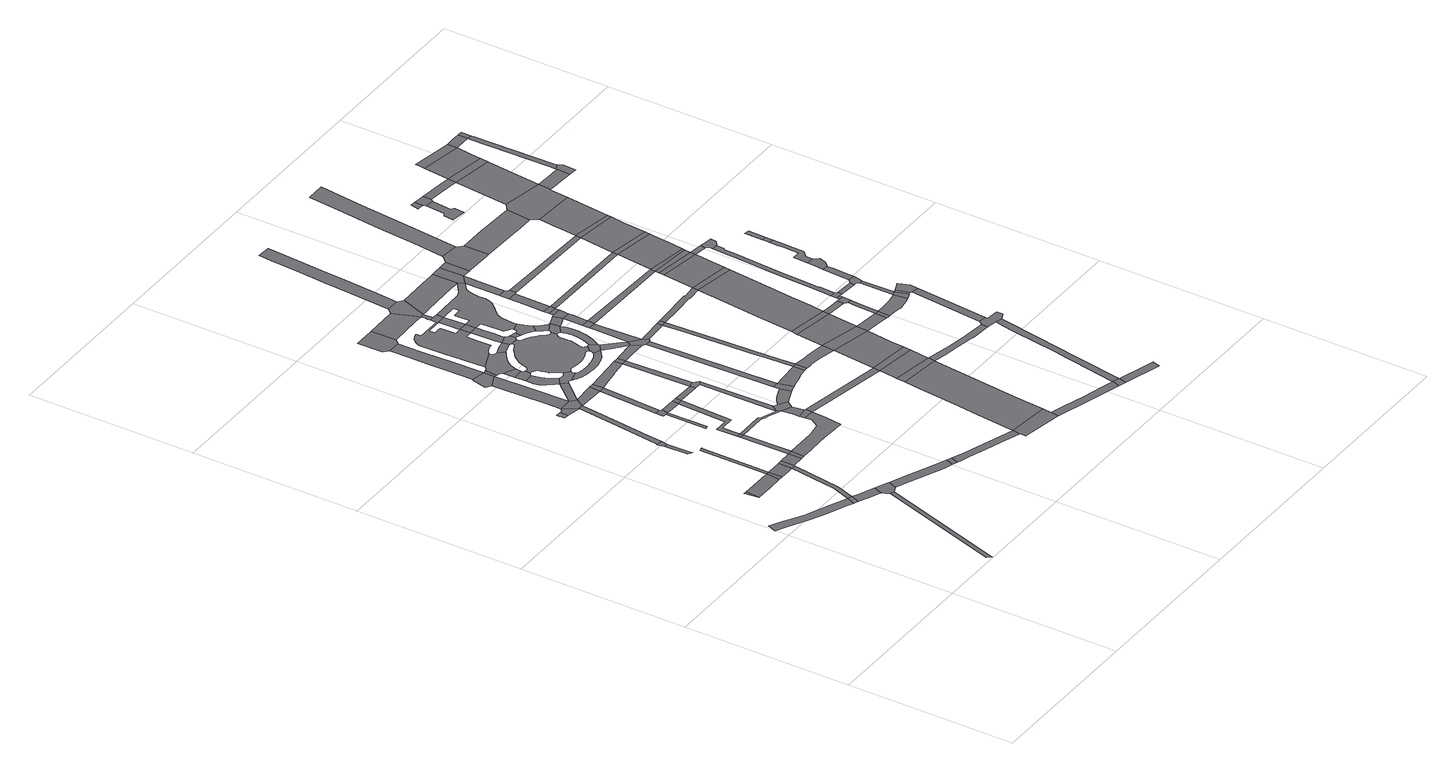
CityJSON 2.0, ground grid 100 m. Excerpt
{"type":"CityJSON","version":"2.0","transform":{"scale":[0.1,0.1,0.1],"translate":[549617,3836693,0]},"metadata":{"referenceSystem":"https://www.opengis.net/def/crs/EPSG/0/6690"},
"CityObjects":{
"road1":{"type":"Road","attributes":{"RoadStructureAttribute.sectionType":"1"},"geometry":[{"type":"MultiSurface","lod":"1","boundaries":[[[0,1,2,3,4,5,6,7,8,9,10,11,12,13,14,15,16]]]}]},
"road2":{"type":"Road","attributes":{"RoadStructureAttribute.sectionType":"1"},"geometry":[{"type":"MultiSurface","lod":"1","boundaries":[[[17,18,19,20,21]]]}]},
"road3":{"type":"Road","geometry":[{"type":"MultiSurface","lod":"1","boundaries":[[[22,23,24]]]}]},
"road4":{"type":"Road","geometry":[{"type":"MultiSurface","lod":"1","boundaries":[[[16,15,25,26]]]}]},
"road5":{"type":"Road","attributes":{"RoadStructureAttribute.sectionType":"1"},"geometry":[{"type":"MultiSurface","lod":"1","boundaries":[[[27,28,29,24,23,30,31,32]]]}]},
"road6":{"type":"Road","attributes":{"RoadStructureAttribute.sectionType":"1"},"geometry":[{"type":"MultiSurface","lod":"1","boundaries":[[[33,26,25,34,35,36]]]}]},
"road7":{"type":"Road","geometry":[{"type":"MultiSurface","lod":"1","boundaries":[[[32,31,37,38]]]}]},
"road8":{"type":"Road","attributes":{"RoadStructureAttribute.sectionType":"1"},"geometry":[{"type":"MultiSurface","lod":"1","boundaries":[[[39,40,41,42,16,26]]]}]},
"road9":{"type":"Road","geometry":[{"type":"MultiSurface","lod":"1","boundaries":[[[43,36,35,44,45,17,21,46,47,48,49]]]}]},
"road10":{"type":"Road","attributes":{"RoadStructureAttribute.sectionType":"1"},"geometry":[{"type":"MultiSurface","lod":"1","boundaries":[[[50,51,38,37,52,53,41]]]}]},
"road11":{"type":"Road","attributes":{"RoadStructureAttribute.sectionType":"1"},"geometry":[{"type":"MultiSurface","lod":"1","boundaries":[[[54,55,56,57,58,32,38]]]}]},
"road12":{"type":"Road","geometry":[{"type":"MultiSurface","lod":"1","boundaries":[[[59,60,61,62,63,64]]]}]},
"road13":{"type":"Road","geometry":[{"type":"MultiSurface","lod":"1","boundaries":[[[65,50,41,40,66]]]}]},
"road14":{"type":"Road","geometry":[{"type":"MultiSurface","lod":"1","boundaries":[[[67,68,59,64,69]]]}]},
"road15":{"type":"Road","attributes":{"RoadStructureAttribute.sectionType":"1"},"geometry":[{"type":"MultiSurface","lod":"1","boundaries":[[[70,71,65,66,72]]]}]},
"road16":{"type":"Road","geometry":[{"type":"MultiSurface","lod":"1","boundaries":[[[73,70,72,74]]]}]},
"road17":{"type":"Road","attributes":{"RoadStructureAttribute.sectionType":"1"},"geometry":[{"type":"MultiSurface","lod":"1","boundaries":[[[75,76,49,48,77,78,79,80,81]]]}]},
"road18":{"type":"Road","attributes":{"RoadStructureAttribute.sectionType":"1"},"geometry":[{"type":"MultiSurface","lod":"1","boundaries":[[[82,83,84,85,86,87,88,89,90,67,69]]]}]},
"road19":{"type":"Road","geometry":[{"type":"MultiSurface","lod":"1","boundaries":[[[91,92,93,94]]]}]},
"road20":{"type":"Road","attributes":{"RoadStructureAttribute.sectionType":"1"},"geometry":[{"type":"MultiSurface","lod":"1","boundaries":[[[95,96,97,98,70,73]]]}]},
"road21":{"type":"Road","attributes":{"RoadStructureAttribute.sectionType":"1"},"geometry":[{"type":"MultiSurface","lod":"1","boundaries":[[[99,100,101,102,94,93,103,104,105,106,87]]]}]},
"road22":{"type":"Road","geometry":[{"type":"MultiSurface","lod":"1","boundaries":[[[107,108,97,96]]]}]},
"road23":{"type":"Road","geometry":[{"type":"MultiSurface","lod":"1","boundaries":[[[109,99,87,86,110]]]}]},
"road24":{"type":"Road","geometry":[{"type":"MultiSurface","lod":"1","boundaries":[[[111,112,113,114,115,116]]]}]},
"road25":{"type":"Road","geometry":[{"type":"MultiSurface","lod":"1","boundaries":[[[81,80,117,118]]]}]},
"road26":{"type":"Road","attributes":{"RoadStructureAttribute.sectionType":"1"},"geometry":[{"type":"MultiSurface","lod":"1","boundaries":[[[119,120,121,122,123,124,99,109]]]}]},
"road27":{"type":"Road","geometry":[{"type":"MultiSurface","lod":"1","boundaries":[[[125,126,127,128,116,115,129,130,131,132]]]}]},
"road28":{"type":"Road","attributes":{"RoadStructureAttribute.sectionType":"1"},"geometry":[{"type":"MultiSurface","lod":"1","boundaries":[[[133,134,135,136,137,138,108,107]]]}]},
"road29":{"type":"Road","attributes":{"RoadStructureAttribute.sectionType":"1"},"geometry":[{"type":"MultiSurface","lod":"1","boundaries":[[[139,140,141,142,143,144,145,73,74,146,147,148,149,150,151,152,153,154]]]}]},
"road30":{"type":"Road","attributes":{"RoadStructureAttribute.sectionType":"1"},"geometry":[{"type":"MultiSurface","lod":"1","boundaries":[[[155,110,86,156,157]]]}]},
"road31":{"type":"Road","geometry":[{"type":"MultiSurface","lod":"1","boundaries":[[[158,159,160,121,120,161]]]}]},
"road32":{"type":"Road","attributes":{"RoadStructureAttribute.sectionType":"1"},"geometry":[{"type":"MultiSurface","lod":"1","boundaries":[[[162,163,164,165,166,167,107,96,168,169,170,171,172,173,174,175,176,177,178]]]}]},
"road33":{"type":"Road","attributes":{"RoadStructureAttribute.sectionType":"1"},"geometry":[{"type":"MultiSurface","lod":"1","boundaries":[[[179,109,110,180]]]}]},
"road34":{"type":"Road","attributes":{"RoadStructureAttribute.sectionType":"1"},"geometry":[{"type":"MultiSurface","lod":"1","boundaries":[[[129,115,136,181]]]}]},
"road35":{"type":"Road","attributes":{"RoadStructureAttribute.sectionType":"1"},"geometry":[{"type":"MultiSurface","lod":"1","boundaries":[[[157,182,125,132,183,184]]]}]},
"road36":{"type":"Road","attributes":{"RoadStructureAttribute.sectionType":"1"},"geometry":[{"type":"MultiSurface","lod":"1","boundaries":[[[185,161,120,186]]]}]},
"road37":{"type":"Road","attributes":{"RoadStructureAttribute.sectionType":"1"},"geometry":[{"type":"MultiSurface","lod":"1","boundaries":[[[187,188,189,190,191,192,193,194,195,196,197,179,198]]]}]},
"road38":{"type":"Road","geometry":[{"type":"MultiSurface","lod":"1","boundaries":[[[199,181,136,135,200]]]}]},
"road39":{"type":"Road","geometry":[{"type":"MultiSurface","lod":"1","boundaries":[[[201,155,157,184]]]}]},
"road40":{"type":"Road","geometry":[{"type":"MultiSurface","lod":"1","boundaries":[[[202,203,204,192,191,205,206,207]]]}]},
"road41":{"type":"Road","attributes":{"RoadStructureAttribute.sectionType":"1"},"geometry":[{"type":"MultiSurface","lod":"1","boundaries":[[[208,209,210,211,212,213,214,215,158,161,216,217,218,219,220,221]]]}]},
"road42":{"type":"Road","attributes":{"RoadStructureAttribute.sectionType":"1"},"geometry":[{"type":"MultiSurface","lod":"1","boundaries":[[[222,118,117,223,224,225,226,227,228,229]]]}]},
"road43":{"type":"Road","attributes":{"RoadStructureAttribute.sectionType":"1"},"geometry":[{"type":"MultiSurface","lod":"1","boundaries":[[[230,204,203,231]]]}]},
"road44":{"type":"Road","geometry":[{"type":"MultiSurface","lod":"1","boundaries":[[[232,233,234,235,198,179,180,236,237,238,239,240,241]]]}]},
"road45":{"type":"Road","geometry":[{"type":"MultiSurface","lod":"1","boundaries":[[[242,243,139,154,244]]]}]},
"road46":{"type":"Road","attributes":{"RoadStructureAttribute.sectionType":"1"},"geometry":[{"type":"MultiSurface","lod":"1","boundaries":[[[177,245,243,242,246]]]}]},
"road47":{"type":"Road","attributes":{"RoadStructureAttribute.sectionType":"1"},"geometry":[{"type":"MultiSurface","lod":"1","boundaries":[[[200,135,247,248]]]}]},
"road48":{"type":"Road","geometry":[{"type":"MultiSurface","lod":"1","boundaries":[[[249,250,251,252,253,254,185,186,255,256,230,231,257,258,259,260,261,262,263]]]}]},
"road49":{"type":"Road","geometry":[{"type":"MultiSurface","lod":"1","boundaries":[[[264,265,178,177,246,266,267]]]}]},
"road50":{"type":"Road","geometry":[{"type":"MultiSurface","lod":"1","boundaries":[[[268,269,270,208,221,271]]]}]},
"road51":{"type":"Road","attributes":{"RoadStructureAttribute.sectionType":"1"},"geometry":[{"type":"MultiSurface","lod":"1","boundaries":[[[272,273,274,275,178,265]]]}]},
"road52":{"type":"Road","attributes":{"RoadStructureAttribute.sectionType":"1"},"geometry":[{"type":"MultiSurface","lod":"1","boundaries":[[[276,277,201,184,278,279,280,281,282,283,284]]]}]},
"road53":{"type":"Road","geometry":[{"type":"MultiSurface","lod":"1","boundaries":[[[285,286,287,248,247,273,272]]]}]},
"road54":{"type":"Road","attributes":{"RoadStructureAttribute.sectionType":"1"},"geometry":[{"type":"MultiSurface","lod":"1","boundaries":[[[288,289,290,291,292,293,294,267,266,295,296,297]]]}]},
"road55":{"type":"Road","attributes":{"RoadStructureAttribute.sectionType":"1"},"geometry":[{"type":"MultiSurface","lod":"1","boundaries":[[[298,299,300,301,302,303,304,305,239,238,306,307,308,309,310,311,312,313,314,315,316,317]]]}]},
"road56":{"type":"Road","geometry":[{"type":"MultiSurface","lod":"1","boundaries":[[[318,319,320,321,322,323,324,325,326,327,328,329,330,253,252,331,332,333,334,335,336,337,338,339,340,341,342,343,344,345,346,347,348,349,350,351,352,353]]]}]},
"road57":{"type":"Road","attributes":{"RoadStructureAttribute.sectionType":"1"},"geometry":[{"type":"MultiSurface","lod":"1","boundaries":[[[354,284,248,287]]]}]},
"road58":{"type":"Road","attributes":{"RoadStructureAttribute.sectionType":"1"},"geometry":[{"type":"MultiSurface","lod":"1","boundaries":[[[355,356,357,358,359,263,262,360,361]]]}]},
"road59":{"type":"Road","geometry":[{"type":"MultiSurface","lod":"1","boundaries":[[[362,363,364,365,366,367,368,369,370,371,372,373,374,375,207,206,376,377,378,379,380,381,382,383,384,385,232,241,386,387,388,389,390,391,392,393,394,395,396,397,398,399,400,401,402,403,404,405,406,407,408,409,410,411,412,413,414,415,416,417,418,419,420,421,422,423,424,425]]]}]},
"road60":{"type":"Road","geometry":[{"type":"MultiSurface","lod":"1","boundaries":[[[426,427,428,288,297,429,430]]]}]},
"road61":{"type":"Road","geometry":[{"type":"MultiSurface","lod":"1","boundaries":[[[431,276,284,354]]]}]},
"road62":{"type":"Road","attributes":{"RoadStructureAttribute.sectionType":"1"},"geometry":[{"type":"MultiSurface","lod":"1","boundaries":[[[432,268,271,433,434]]]}]},
"road63":{"type":"Road"},
"road64":{"type":"Road","geometry":[{"type":"MultiSurface","lod":"1","boundaries":[[[229,228,435,436,437,438,439,440,441]]]}]},
"road65":{"type":"Road","geometry":[{"type":"MultiSurface","lod":"1","boundaries":[[[442,443,355,361,444,362,425,445,446,447]]]}]},
"road66":{"type":"Road","attributes":{"RoadStructureAttribute.sectionType":"1"},"geometry":[{"type":"MultiSurface","lod":"1","boundaries":[[[448,449,450,451,452,341,453,454,355,443]]]}]},
"road67":{"type":"Road","attributes":{"RoadStructureAttribute.sectionType":"1"},"geometry":[{"type":"MultiSurface","lod":"1","boundaries":[[[244,154,455,456]]]}]},
"road68":{"type":"Road","geometry":[{"type":"MultiSurface","lod":"1","boundaries":[[[342,341,452,457]]]}]},
"road69":{"type":"Road","geometry":[{"type":"MultiSurface","lod":"1","boundaries":[[[458,398,397,459,298,317,460,461,462]]]}]},
"road70":{"type":"Road","attributes":{"RoadStructureAttribute.sectionType":"1"},"geometry":[{"type":"MultiSurface","lod":"1","boundaries":[[[463,447,446,464,465,466]]]}]},
"road71":{"type":"Road","attributes":{"RoadStructureAttribute.sectionType":"1"},"geometry":[{"type":"MultiSurface","lod":"1","boundaries":[[[467,468,469,470,471,426,430,472,473,474,475,476]]]}]},
"road72":{"type":"Road","attributes":{"RoadStructureAttribute.sectionType":"1"},"geometry":[{"type":"MultiSurface","lod":"1","boundaries":[[[477,478,431,354,479,480,481,482,483]]]}]},
"road73":{"type":"Road","attributes":{"RoadStructureAttribute.sectionType":"1"},"geometry":[{"type":"MultiSurface","lod":"1","boundaries":[[[352,484,485,342,457,486,487]]]}]},
"road74":{"type":"Road","attributes":{"RoadStructureAttribute.sectionType":"1"},"geometry":[{"type":"MultiSurface","lod":"1","boundaries":[[[488,427,426,489]]]}]},
"road75":{"type":"Road","attributes":{"RoadStructureAttribute.sectionType":"1"},"geometry":[{"type":"MultiSurface","lod":"1","boundaries":[[[490,434,491,492,493,494]]]}]},
"road76":{"type":"Road","geometry":[{"type":"MultiSurface","lod":"1","boundaries":[[[494,493,353,352,487,495]]]}]},
"road77":{"type":"Road","attributes":{"RoadStructureAttribute.sectionType":"1"},"geometry":[{"type":"MultiSurface","lod":"1","boundaries":[[[496,460,317,497,477,498]]]}]},
"road78":{"type":"Road","geometry":[{"type":"MultiSurface","lod":"1","boundaries":[[[499,500,501,502,503,504,466,465,505,506,507,508,509,510]]]}]},
"road79":{"type":"Road","geometry":[{"type":"MultiSurface","lod":"1","boundaries":[[[511,432,434,490,512,513,514]]]}]},
"road80":{"type":"Road","attributes":{"RoadStructureAttribute.sectionType":"1"},"geometry":[{"type":"MultiSurface","lod":"1","boundaries":[[[515,516,517,518,519,520,521,522,523,524,525,526,527,528,458,462]]]}]},
"road81":{"type":"Road","attributes":{"RoadStructureAttribute.sectionType":"1"},"geometry":[{"type":"MultiSurface","lod":"1","boundaries":[[[529,530,531,532,533,534,535,229,441,536,537,538,539]]]}]},
"road82":{"type":"Road","geometry":[{"type":"MultiSurface","lod":"1","boundaries":[[[540,541,542,413,412,543,522,521]]]}]},
"road83":{"type":"Road","geometry":[{"type":"MultiSurface","lod":"1","boundaries":[[[544,467,476,545]]]}]},
"road84":{"type":"Road","attributes":{"RoadStructureAttribute.sectionType":"1"},"geometry":[{"type":"MultiSurface","lod":"1","boundaries":[[[546,547,510,509,548,549,541,540]]]}]},
"road85":{"type":"Road","geometry":[{"type":"MultiSurface","lod":"1","boundaries":[[[498,477,483,550,551,488,489,552,553,554,555]]]}]},
"road86":{"type":"Road","attributes":{"RoadStructureAttribute.sectionType":"1"},"geometry":[{"type":"MultiSurface","lod":"1","boundaries":[[[556,557,498,555,558,559,560]]]}]},
"road87":{"type":"Road","geometry":[{"type":"MultiSurface","lod":"1","boundaries":[[[561,562,563,564,565,566,495,487,567,568,569,570,571,572,573,574,575,576,577,457,452,578,579,580,581,582,583,584,585,586,587,588,589,501,500,590,591,592,593,594,595,596,597,598,599,600,601,602,603,604]]]}]},
"road88":{"type":"Road","attributes":{"RoadStructureAttribute.sectionType":"1"},"geometry":[{"type":"MultiSurface","lod":"1","boundaries":[[[605,540,521,606,607]]]}]},
"road89":{"type":"Road","geometry":[{"type":"MultiSurface","lod":"1","boundaries":[[[608,556,560,609,610]]]}]},
"road90":{"type":"Road","attributes":{"RoadStructureAttribute.sectionType":"1"},"geometry":[{"type":"MultiSurface","lod":"1","boundaries":[[[611,612,613,614,615,616,617,618,619,620,621,622,623,467,544]]]}]},
"road91":{"type":"Road","attributes":{"RoadStructureAttribute.sectionType":"1"},"geometry":[{"type":"MultiSurface","lod":"1","boundaries":[[[624,625,626,555,554,627,617]]]}]},
"road92":{"type":"Road","attributes":{"RoadStructureAttribute.sectionType":"1"},"geometry":[{"type":"MultiSurface","lod":"1","boundaries":[[[628,629,630,631,544,545,632,633,634,635,636,637,638]]]}]},
"road93":{"type":"Road","attributes":{"RoadStructureAttribute.sectionType":"1"},"geometry":[{"type":"MultiSurface","lod":"1","boundaries":[[[607,608,610,639,640,641]]]}]},
"road94":{"type":"Road","attributes":{"RoadStructureAttribute.sectionType":"1"},"geometry":[{"type":"MultiSurface","lod":"1","boundaries":[[[642,643,644,438,437,645,646,647]]]}]},
"road95":{"type":"Road","attributes":{"RoadStructureAttribute.sectionType":"1"},"geometry":[{"type":"MultiSurface","lod":"1","boundaries":[[[648,649,650,651,512,490,652,653,654,655,561]]]}]},
"road96":{"type":"Road","attributes":{"RoadStructureAttribute.sectionType":"1"},"geometry":[{"type":"MultiSurface","lod":"1","boundaries":[[[656,657,658,659,660,661,511,514,662,663,664,665,666,667]]]}]},
"road97":{"type":"Road","geometry":[{"type":"MultiSurface","lod":"1","boundaries":[[[668,605,607,641,669]]]}]},
"road98":{"type":"Road","geometry":[{"type":"MultiSurface","lod":"1","boundaries":[[[670,529,539,671]]]}]},
"road99":{"type":"Road","attributes":{"RoadStructureAttribute.sectionType":"1"},"geometry":[{"type":"MultiSurface","lod":"1","boundaries":[[[672,673,668,669,674,675]]]}]},
"road100":{"type":"Road","geometry":[{"type":"MultiSurface","lod":"1","boundaries":[[[676,672,675,677]]]}]},
"road101":{"type":"Road","attributes":{"RoadStructureAttribute.sectionType":"1"},"geometry":[{"type":"MultiSurface","lod":"1","boundaries":[[[455,678,679,670,671,680,681]]]}]},
"road102":{"type":"Road","attributes":{"RoadStructureAttribute.sectionType":"1"},"geometry":[{"type":"MultiSurface","lod":"1","boundaries":[[[682,683,676,677,684,685]]]}]},
"road103":{"type":"Road","geometry":[{"type":"MultiSurface","lod":"1","boundaries":[[[686,624,617,616]]]}]},
"road104":{"type":"Road","geometry":[{"type":"MultiSurface","lod":"1","boundaries":[[[456,455,681,687]]]}]},
"road105":{"type":"Road","geometry":[{"type":"MultiSurface","lod":"1","boundaries":[[[688,682,685,689,690,691,692]]]}]},
"road106":{"type":"Road","attributes":{"RoadStructureAttribute.sectionType":"1"},"geometry":[{"type":"MultiSurface","lod":"1","boundaries":[[[693,694,456,687,695,696]]]}]},
"road107":{"type":"Road","geometry":[{"type":"MultiSurface","lod":"1","boundaries":[[[697,698,604,699,688,692]]]}]},
"road108":{"type":"Road","geometry":[{"type":"MultiSurface","lod":"1","boundaries":[[[647,646,700,701]]]}]},
"road109":{"type":"Road","geometry":[{"type":"MultiSurface","lod":"1","boundaries":[[[638,637,693,696,702]]]}]},
"road110":{"type":"Road","geometry":[{"type":"MultiSurface","lod":"1","boundaries":[[[703,704,705,648,561,604,698]]]}]},
"road111":{"type":"Road","attributes":{"RoadStructureAttribute.sectionType":"1"},"geometry":[{"type":"MultiSurface","lod":"1","boundaries":[[[706,707,638,702,708,709,710,711]]]}]},
"road112":{"type":"Road","attributes":{"RoadStructureAttribute.sectionType":"1"},"geometry":[{"type":"MultiSurface","lod":"1","boundaries":[[[712,713,714,715,686,616,716,717,718,719]]]}]},
"road113":{"type":"Road","attributes":{"RoadStructureAttribute.sectionType":"1"},"geometry":[{"type":"MultiSurface","lod":"1","boundaries":[[[720,610,609,721,722,723]]]}]},
"road114":{"type":"Road","geometry":[{"type":"MultiSurface","lod":"1","boundaries":[[[724,725,703,698,726,727]]]}]},
"road115":{"type":"Road","geometry":[{"type":"MultiSurface","lod":"1","boundaries":[[[728,706,711,729]]]}]},
"road116":{"type":"Road","attributes":{"RoadStructureAttribute.sectionType":"1"},"geometry":[{"type":"MultiSurface","lod":"1","boundaries":[[[730,731,701,700,732,733]]]}]},
"road117":{"type":"Road","attributes":{"RoadStructureAttribute.sectionType":"1"},"geometry":[{"type":"MultiSurface","lod":"1","boundaries":[[[734,735,736,737,671,539,738,739,740,741,742,743,744]]]}]},
"road118":{"type":"Road","attributes":{"RoadStructureAttribute.sectionType":"1"},"geometry":[{"type":"MultiSurface","lod":"1","boundaries":[[[745,677,675,746,747,748]]]}]},
"road119":{"type":"Road","attributes":{"RoadStructureAttribute.sectionType":"1"},"geometry":[{"type":"MultiSurface","lod":"1","boundaries":[[[749,702,696,750,751,752]]]}]},
"road120":{"type":"Road","attributes":{"RoadStructureAttribute.sectionType":"1"},"geometry":[{"type":"MultiSurface","lod":"1","boundaries":[[[753,754,755,756,757,758,759,760,647,701,761,762,763,764,765,766]]]}]},
"road121":{"type":"Road","attributes":{"RoadStructureAttribute.sectionType":"1"},"geometry":[{"type":"MultiSurface","lod":"1","boundaries":[[[767,768,769,724,727,770,771,772,773,774,775]]]}]},
"road122":{"type":"Road","attributes":{"RoadStructureAttribute.sectionType":"1"},"geometry":[{"type":"MultiSurface","lod":"1","boundaries":[[[719,776,777,778,779,728,729,780,781,782,783,784,785,786]]]}]},
"road123":{"type":"Road","attributes":{"RoadStructureAttribute.sectionType":"1"},"geometry":[{"type":"MultiSurface","lod":"1","boundaries":[[[787,788,789,690,689,790,791]]]}]},
"road124":{"type":"Road","attributes":{"RoadStructureAttribute.sectionType":"1"},"geometry":[{"type":"MultiSurface","lod":"1","boundaries":[[[792,729,711,793,794,795]]]}]},
"road125":{"type":"Road","geometry":[{"type":"MultiSurface","lod":"1","boundaries":[[[752,751,796,797,798]]]}]},
"road126":{"type":"Road","attributes":{"RoadStructureAttribute.sectionType":"1"},"geometry":[{"type":"MultiSurface","lod":"1","boundaries":[[[799,800,801,752,798,802,803]]]}]},
"road127":{"type":"Road","geometry":[{"type":"MultiSurface","lod":"1","boundaries":[[[804,805,795,794,806,799,803,807,808]]]}]},
"road128":{"type":"Road","geometry":[{"type":"MultiSurface","lod":"1","boundaries":[[[809,712,719,786,810]]]}]},
"road129":{"type":"Road","attributes":{"RoadStructureAttribute.sectionType":"1"},"geometry":[{"type":"MultiSurface","lod":"1","boundaries":[[[811,812,808,807,813]]]}]},
"road130":{"type":"Road","attributes":{"RoadStructureAttribute.sectionType":"1"},"geometry":[{"type":"MultiSurface","lod":"1","boundaries":[[[814,815,816,817,818,819,798,797,820,821,822,823,824,825,826,827,828]]]}]},
"road131":{"type":"Road","geometry":[{"type":"MultiSurface","lod":"1","boundaries":[[[829,811,813,830,831,832]]]}]},
"road132":{"type":"Road","geometry":[{"type":"MultiSurface","lod":"1","boundaries":[[[833,744,743,834,753,766,835,836,837,838,839,840,841]]]}]},
"road133":{"type":"Road","attributes":{"RoadStructureAttribute.sectionType":"1"},"geometry":[{"type":"MultiSurface","lod":"1","boundaries":[[[842,843,809,810,844,845,846,847]]]}]},
"road134":{"type":"Road","attributes":{"RoadStructureAttribute.sectionType":"1"},"geometry":[{"type":"MultiSurface","lod":"1","boundaries":[[[848,849,850,851,852,767,775,853,854,855]]]}]},
"road135":{"type":"Road","geometry":[{"type":"MultiSurface","lod":"1","boundaries":[[[856,842,847,857]]]}]},
"road136":{"type":"Road","attributes":{"RoadStructureAttribute.sectionType":"1"},"geometry":[{"type":"MultiSurface","lod":"1","boundaries":[[[722,858,856,857,859,860]]]}]},
"road137":{"type":"Road","attributes":{"RoadStructureAttribute.sectionType":"1"},"geometry":[{"type":"MultiSurface","lod":"1","boundaries":[[[861,833,841,862]]]}]},
"road138":{"type":"Road","attributes":{"RoadStructureAttribute.sectionType":"1"},"geometry":[{"type":"MultiSurface","lod":"1","boundaries":[[[831,830,863,864]]]}]},
"road139":{"type":"Road","geometry":[{"type":"MultiSurface","lod":"1","boundaries":[[[723,722,860,865]]]}]},
"road140":{"type":"Road","attributes":{"RoadStructureAttribute.sectionType":"1"},"geometry":[{"type":"MultiSurface","lod":"1","boundaries":[[[866,867,773,772,868,869,870,871]]]}]},
"road141":{"type":"Road","geometry":[{"type":"MultiSurface","lod":"1","boundaries":[[[872,873,874,814,828,875,876,877,878]]]}]},
"road142":{"type":"Road","attributes":{"RoadStructureAttribute.sectionType":"1"},"geometry":[{"type":"MultiSurface","lod":"1","boundaries":[[[879,880,881,872,878,882]]]}]},
"road143":{"type":"Road","attributes":{"RoadStructureAttribute.sectionType":"1"},"geometry":[{"type":"MultiSurface","lod":"1","boundaries":[[[883,884,873,872]]]}]},
"road144":{"type":"Road","attributes":{"RoadStructureAttribute.sectionType":"1"},"geometry":[{"type":"MultiSurface","lod":"1","boundaries":[[[747,885,886,887,888,723,865,889,890,891]]]}]},
"road145":{"type":"Road","attributes":{"RoadStructureAttribute.sectionType":"1"},"geometry":[{"type":"MultiSurface","lod":"1","boundaries":[[[892,893,894,895,896,897,898,899,829,832,900,901,902,903,904,905,906,907,908,909,910]]]}]},
"road146":{"type":"Road","geometry":[{"type":"MultiSurface","lod":"1","boundaries":[[[911,864,863,912,884,883,913,914]]]}]},
"road147":{"type":"Road","geometry":[{"type":"MultiSurface","lod":"1","boundaries":[[[915,916,879,882,861,862,917,918]]]}]},
"road148":{"type":"Road","geometry":[{"type":"MultiSurface","lod":"1","boundaries":[[[748,747,891,919]]]}]},
"road149":{"type":"Road","attributes":{"RoadStructureAttribute.sectionType":"1"},"geometry":[{"type":"MultiSurface","lod":"1","boundaries":[[[920,911,914,921,922,923]]]}]},
"road150":{"type":"Road","geometry":[{"type":"MultiSurface","lod":"1","boundaries":[[[924,925,926,927,928,929,930,931,932,933,934,935]]]}]},
"road151":{"type":"Road","attributes":{"RoadStructureAttribute.sectionType":"1"},"geometry":[{"type":"MultiSurface","lod":"1","boundaries":[[[857,847,936,937]]]}]},
"road152":{"type":"Road","geometry":[{"type":"MultiSurface","lod":"1","boundaries":[[[938,939,940,941,942,943]]]}]},
"road153":{"type":"Road","attributes":{"RoadStructureAttribute.sectionType":"1"},"geometry":[{"type":"MultiSurface","lod":"1","boundaries":[[[790,944,945,748,919,946,947]]]}]},
"road154":{"type":"Road","attributes":{"RoadStructureAttribute.sectionType":"1"},"geometry":[{"type":"MultiSurface","lod":"1","boundaries":[[[943,942,924,935,948,949]]]}]},
"road155":{"type":"Road","geometry":[{"type":"MultiSurface","lod":"1","boundaries":[[[950,951,920,923,952,953,954,955]]]}]},
"road156":{"type":"Road","geometry":[{"type":"MultiSurface","lod":"1","boundaries":[[[791,790,947,956,957]]]}]},
"road157":{"type":"Road","geometry":[{"type":"MultiSurface","lod":"1","boundaries":[[[958,959,937,936,960,961,962,963,892,910,964,965]]]}]},
"road158":{"type":"Road","attributes":{"RoadStructureAttribute.sectionType":"1"},"geometry":[{"type":"MultiSurface","lod":"1","boundaries":[[[966,967,968,969,970,971,972,973,974,950,955,975,976,977,978,979,980,981,982,983]]]}]},
"road159":{"type":"Road","attributes":{"RoadStructureAttribute.sectionType":"1"},"geometry":[{"type":"MultiSurface","lod":"1","boundaries":[[[984,985,986,791,957,987,988,989]]]}]},
"road160":{"type":"Road","attributes":{"RoadStructureAttribute.sectionType":"1"},"geometry":[{"type":"MultiSurface","lod":"1","boundaries":[[[990,949,948,991,992,993]]]}]},
"road161":{"type":"Road","geometry":[{"type":"MultiSurface","lod":"1","boundaries":[[[994,995,966,983,996]]]}]},
"road162":{"type":"Road","geometry":[{"type":"MultiSurface","lod":"1","boundaries":[[[997,871,870,984,989,998,999,1000,1001]]]}]},
"road163":{"type":"Road","geometry":[{"type":"MultiSurface","lod":"1","boundaries":[[[1002,1003,1004,1005,994,996]]]}]},
"road164":{"type":"Road","attributes":{"RoadStructureAttribute.sectionType":"1"},"geometry":[{"type":"MultiSurface","lod":"1","boundaries":[[[992,1006,1007,1008,997,1001,1009,1010]]]}]},
"road165":{"type":"Road","geometry":[{"type":"MultiSurface","lod":"1","boundaries":[[[993,992,1010,1011]]]}]},
"road166":{"type":"Road","attributes":{"RoadStructureAttribute.sectionType":"1"},"geometry":[{"type":"MultiSurface","lod":"1","boundaries":[[[1012,1013,1014,1001,1000,1015,1016,1017,1018]]]}]},
"road167":{"type":"Road","attributes":{"RoadStructureAttribute.sectionType":"1"},"geometry":[{"type":"MultiSurface","lod":"1","boundaries":[[[1019,993,1011,1020,1021,1022,1023]]]}]},
"road168":{"type":"Road","geometry":[{"type":"MultiSurface","lod":"1","boundaries":[[[1024,1025,1019,1023,1026]]]}]},
"road169":{"type":"Road","geometry":[{"type":"MultiSurface","lod":"1","boundaries":[[[1027,1028,1029,1018,1017,1030,1031]]]}]},
"road170":{"type":"Road","attributes":{"RoadStructureAttribute.sectionType":"1"},"geometry":[{"type":"MultiSurface","lod":"1","boundaries":[[[1032,1033,1034,1029,1028,1035,1036,1037]]]}]},
"road171":{"type":"Road","attributes":{"RoadStructureAttribute.sectionType":"1"},"geometry":[{"type":"MultiSurface","lod":"1","boundaries":[[[1038,1039,1026,1023,1040,1032,1041]]]}]},
"road172":{"type":"Road","geometry":[{"type":"MultiSurface","lod":"1","boundaries":[[[1041,1032,1037,1042]]]}]}
},
"vertices":[
[450,928,0],[359,967,0],[255,1012,0],[211,1030,0],[160,1057,0],[103,1089,0],[61,1112,0],[23,1133,0],[3,1082,0],[56,1053,0],[104,1027,0],[130,1012,0],[188,981,0],[285,938,0],[399,889,0],[434,874,0],[456,925,0],
[610,763,0],[375,29,0],[398,7,0],[400,14,0],[633,754,0],
[209,1400,0],[218,1316,0],[227,1400,0],
[459,863,0],[481,915,0],
[415,1397,0],[411,1397,0],[299,1398,0],[329,1316,0],[414,1315,0],[422,1397,0],
[515,899,0],[525,835,0],[589,807,0],[611,858,0],
[441,1315,0],[441,1397,0],
[520,1023,0],[563,1316,0],[535,1315,0],[497,1033,0],
[654,839,0],[601,783,0],[610,764,0],[634,755,0],[650,762,0],[671,771,0],[693,822,0],
[539,1399,0],[451,1397,0],[501,1315,0],[529,1315,0],
[441,1404,0],[445,1807,0],[445,1809,0],[434,1807,0],[422,1804,0],
[354,1978,0],[362,1841,0],[373,1834,0],[385,1826,0],[384,1834,0],[380,1977,0],
[563,1399,0],[564,1321,0],
[355,2019,0],[349,2019,0],[385,2015,0],
[641,1401,0],[640,1401,0],[642,1322,0],
[669,1401,0],[663,1323,0],
[939,717,0],[819,769,0],[759,734,0],[956,652,0],[988,641,0],[1008,635,0],[1027,683,0],
[396,2108,0],[418,2301,0],[440,2484,0],[446,2536,0],[446,2539,0],[416,2537,0],[399,2394,0],[376,2205,0],[355,2027,0],
[300,2603,0],[303,2556,0],[332,2552,0],[334,2601,0],
[669,1414,0],[663,1692,0],[635,1691,0],[641,1411,0],
[363,2616,0],[354,2608,0],[346,2601,0],[344,2601,0],[345,2550,0],[369,2546,0],[406,2539,0],[411,2538,0],
[663,1712,0],[635,1711,0],
[444,2617,0],[478,2590,0],
[609,1889,0],[609,1886,0],[618,1889,0],[627,1891,0],[627,2131,0],[609,2131,0],
[1039,625,0],[1056,671,0],
[438,2847,0],[432,3067,0],[352,3028,0],[354,2957,0],[358,2846,0],[361,2709,0],
[591,2180,0],[589,2139,0],[589,2133,0],[592,2133,0],[634,2169,0],[633,2170,0],[627,2175,0],[624,2179,0],
[660,1817,0],[747,1820,0],[759,2133,0],[727,2127,0],[714,1837,0],[632,1836,0],
[966,1508,0],[969,1467,0],[938,1419,0],[936,1417,0],[857,1405,0],[849,1404,0],[675,1401,0],[739,1325,0],[825,1326,0],[834,1326,0],[860,1325,0],[873,1325,0],[934,1322,0],[1012,1320,0],[1024,1420,0],[1033,1506,0],
[615,2599,0],[607,2533,0],[608,2533,0],
[351,3146,0],[343,3138,0],[322,3054,0],[431,3129,0],
[887,1685,0],[843,1701,0],[839,1706,0],[833,1712,0],[833,1710,0],[828,1713,0],[826,1693,0],[832,1692,0],[841,1689,0],[857,1682,0],[879,1674,0],[910,1662,0],[938,1652,0],[940,1651,0],[952,1647,0],[954,1646,0],[940,1666,0],
[555,2745,0],[585,2710,0],
[732,2167,0],
[608,2523,0],[632,2336,0],[645,2533,0],
[457,3134,0],[447,3062,0],
[570,2817,0],[567,2820,0],[549,2860,0],[540,2901,0],[539,2908,0],[483,2905,0],[484,2855,0],[490,2830,0],[508,2797,0],[533,2768,0],[534,2766,0],[595,2778,0],
[744,2167,0],[760,2166,0],
[642,2600,0],
[546,2963,0],[543,2973,0],[480,2969,0],[544,2918,0],[556,2925,0],[558,2958,0],
[342,3648,0],[342,3628,0],[344,3530,0],[345,3463,0],[345,3413,0],[346,3377,0],[348,3322,0],[348,3303,0],[431,3131,0],[431,3143,0],[427,3347,0],[426,3378,0],[423,3515,0],[421,3646,0],
[1139,639,0],[1042,624,0],[1055,619,0],[1117,599,0],[1219,565,0],[1313,533,0],[1432,493,0],[1442,539,0],
[478,3042,0],[550,3010,0],
[648,2784,0],[638,2774,0],[625,2769,0],[608,2771,0],[593,2716,0],[603,2716,0],[613,2713,0],[681,2729,0],[678,2749,0],[683,2759,0],
[1026,1548,0],[963,1539,0],[1033,1546,0],
[960,1581,0],[1016,1621,0],
[896,2132,0],[896,2164,0],
[614,3171,0],[601,3176,0],[594,3186,0],[594,3201,0],[479,3152,0],[469,3139,0],[465,3057,0],[475,3052,0],[562,3048,0],[587,3083,0],[619,3113,0],[620,3114,0],[643,3129,0],[654,3136,0],[624,3171,0],
[975,1703,0],[968,1707,0],[1042,1658,0],[995,1691,0],
[443,3826,0],[311,3824,0],[314,3673,0],[446,3675,0],
[959,2140,0],[934,2132,0],[939,1707,0],[940,1680,0],
[878,2616,0],[808,2611,0],[645,2535,0],[648,2535,0],[705,2544,0],[769,2554,0],[792,2559,0],[878,2567,0],[882,2567,0],
[959,2147,0],[932,2171,0],[929,2174,0],
[1121,1761,0],[1104,1755,0],[1074,1743,0],[1045,1731,0],[1031,1722,0],[1018,1714,0],[1004,1701,0],[1088,1678,0],[1114,1689,0],[1138,1698,0],
[885,2746,0],[858,2731,0],[841,2725,0],[811,2715,0],[806,2715,0],[766,2710,0],[728,2712,0],[696,2719,0],[639,2694,0],[671,2682,0],[714,2672,0],[736,2670,0],[761,2667,0],[801,2670,0],[836,2678,0],[839,2678,0],[874,2691,0],[902,2711,0],[906,2714,0],[925,2733,0],
[673,3586,0],[584,3585,0],[547,3585,0],[547,3613,0],[543,3616,0],[522,3610,0],[500,3597,0],[480,3577,0],[470,3557,0],[465,3539,0],[471,3379,0],[471,3376,0],[475,3257,0],[601,3211,0],[618,3221,0],[632,3227,0],[641,3231,0],[656,3233,0],[666,3234,0],[663,3324,0],[662,3381,0],[662,3384,0],[668,3384,0],[707,3384,0],[704,3447,0],[674,3446,0],[661,3446,0],[658,3528,0],[658,3539,0],[644,3539,0],[608,3538,0],[607,3567,0],[607,3576,0],[674,3576,0],[700,3577,0],[695,3586,0],
[915,2571,0],
[714,3197,0],[687,3192,0],[674,3189,0],[650,3181,0],[644,3179,0],[686,3149,0],[721,3157,0],
[734,3150,0],[734,3137,0],[732,3132,0],[692,3112,0],[674,3099,0],[665,3091,0],[657,3084,0],[635,3064,0],[631,3058,0],[610,3028,0],[598,2998,0],[591,2968,0],[583,2961,0],[573,2955,0],[569,2925,0],[581,2921,0],[594,2911,0],[599,2893,0],[602,2881,0],[611,2849,0],[612,2846,0],[626,2826,0],[632,2816,0],[650,2794,0],[693,2767,0],[705,2772,0],[725,2767,0],[736,2765,0],[755,2762,0],[795,2763,0],[813,2766,0],[833,2771,0],[873,2789,0],[880,2789,0],[888,2784,0],[895,2776,0],[922,2809,0],[910,2816,0],[902,2826,0],[902,2846,0],[909,2869,0],[911,2875,0],[918,2901,0],[919,2906,0],[919,2917,0],[918,2939,0],[918,2955,0],[918,2974,0],[921,2986,0],[925,2996,0],[935,3004,0],[930,3034,0],[920,3031,0],[910,3031,0],[900,3041,0],[875,3070,0],[870,3076,0],[842,3098,0],[825,3109,0],[814,3115,0],[787,3128,0],[779,3135,0],[779,3149,0],[779,3150,0],
[1158,1798,0],[1120,1797,0],[1121,1769,0],[1151,1703,0],[1179,1710,0],
[911,2618,0],
[639,3830,0],[644,3679,0],[694,3680,0],
[1436,492,0],[1432,455,0],[1679,413,0],[1688,461,0],[1686,462,0],[1684,462,0],[1690,513,0],
[776,3205,0],[768,3217,0],[729,3154,0],[784,3160,0],[796,3165,0],[789,3198,0],
[766,3232,0],[764,3281,0],[761,3340,0],[759,3382,0],[759,3387,0],[707,3381,0],[712,3246,0],
[1538,1414,0],[1544,1454,0],
[756,3447,0],
[937,2809,0],[893,2761,0],[967,2761,0],[965,2764,0],[965,2769,0],
[827,3189,0],[811,3160,0],[826,3154,0],[831,3188,0],
[1332,1812,0],[1332,1811,0],[1230,1802,0],[1225,1802,0],[1160,1798,0],[1207,1717,0],[1226,1721,0],[1248,1726,0],[1292,1737,0],[1335,1744,0],
[1047,2628,0],[946,2621,0],[919,2571,0],[978,2572,0],[1047,2574,0],[1061,2574,0],[1083,2575,0],
[702,3512,0],[703,3461,0],[754,3513,0],[752,3577,0],
[1100,2562,0],[1132,2561,0],
[719,3681,0],[696,3654,0],[693,3638,0],[694,3625,0],[721,3626,0],
[752,3622,0],
[1048,2678,0],[967,2697,0],[1071,2655,0],
[914,3194,0],[904,3229,0],[853,3211,0],[851,3198,0],[843,3190,0],[841,3188,0],[841,3148,0],[845,3146,0],[853,3141,0],[872,3131,0],[899,3109,0],[931,3149,0],
[664,3859,0],[776,3833,0],[748,3856,0],[744,3859,0],
[990,2820,0],[1009,2875,0],[1010,2878,0],[1016,2925,0],[1018,2962,0],[1013,2990,0],[1003,3025,0],[958,2994,0],[966,2964,0],[969,2929,0],[967,2894,0],[966,2892,0],[957,2854,0],[942,2817,0],
[1521,1248,0],[1513,1179,0],[1498,1039,0],[1482,897,0],[1467,761,0],[1447,585,0],[1444,556,0],[1710,710,0],[1756,1121,0],[1765,1203,0],[1767,1222,0],
[1000,3085,0],[940,3054,0],[937,3042,0],[948,3004,0],
[1358,1814,0],[1357,1744,0],
[987,3090,0],[957,3114,0],[920,3082,0],[922,3079,0],
[1094,2567,0],[1100,2563,0],[1134,2563,0],[1142,2568,0],[1152,2576,0],[1128,2607,0],
[1073,2889,0],[1073,2853,0],[1127,2621,0],[1118,2853,0],[1115,2889,0],
[1059,3689,0],[992,3637,0],[974,3629,0],[957,3624,0],[886,3623,0],[763,3622,0],[769,3578,0],[843,3580,0],[850,3581,0],[850,3543,0],[804,3540,0],[798,3540,0],[798,3534,0],[799,3498,0],[801,3450,0],[790,3449,0],[779,3449,0],[781,3387,0],[803,3388,0],[804,3388,0],[804,3382,0],[804,3381,0],[808,3270,0],[810,3255,0],[816,3245,0],[826,3238,0],[834,3234,0],[843,3231,0],[853,3223,0],[901,3241,0],[903,3286,0],[910,3329,0],[924,3359,0],[947,3383,0],[952,3389,0],[961,3399,0],[996,3435,0],[1008,3465,0],[1013,3490,0],[1010,3532,0],[1020,3585,0],[1029,3612,0],[1047,3630,0],[1077,3653,0],
[1061,3107,0],[1022,3033,0],[1075,3054,0],
[1074,2934,0],[1123,2891,0],[1121,2934,0],
[1353,1914,0],[1346,2072,0],[1338,2235,0],[1330,2404,0],[1324,2552,0],[1322,2587,0],[1295,2585,0],[1302,2447,0],[1309,2309,0],[1313,2205,0],[1320,2069,0],[1325,1970,0],[1329,1869,0],
[1293,2617,0],[1184,2610,0],[1137,2608,0],[1224,2581,0],
[1495,1802,0],[1421,1806,0],[1377,1812,0],[1364,1813,0],[1385,1743,0],[1398,1743,0],[1456,1737,0],[1525,1723,0],[1551,1718,0],[1570,1714,0],[1579,1791,0],
[1125,3028,0],[1125,3038,0],[1126,3051,0],
[2025,363,0],[1904,398,0],[1774,436,0],[1882,355,0],[2078,298,0],[2098,343,0],
[1057,3839,0],[1031,3838,0],[1008,3838,0],[898,3835,0],[741,3681,0],[783,3682,0],[1003,3687,0],[1035,3687,0],
[726,4689,0],[720,4615,0],[706,4425,0],[695,4274,0],[683,4102,0],[664,3862,0],[754,3986,0],[764,4117,0],[773,4233,0],[781,4344,0],[792,4496,0],[806,4682,0],
[1075,3112,0],[1128,3109,0],
[1527,1303,0],[1773,1263,0],
[1075,3136,0],[1075,3113,0],[1129,3131,0],[1129,3136,0],
[1075,3175,0],[1131,3166,0],
[1540,1414,0],[1529,1323,0],[1771,1263,0],[1784,1382,0],
[1077,3385,0],[1076,3289,0],[1131,3171,0],[1134,3384,0],
[1321,2619,0],
[1789,1428,0],
[1077,3441,0],[1145,3384,0],[1146,3424,0],[1142,3427,0],[1126,3441,0],
[1572,1714,0],[1544,1455,0],[1798,1514,0],[1815,1662,0],
[1129,3637,0],[1130,3696,0],[1077,3635,0],
[2124,284,0],[2138,331,0],
[1822,1733,0],
[1129,3840,0],[1092,3840,0],[1074,3839,0],
[1596,1955,0],[1579,1792,0],[1823,1737,0],[1833,1837,0],[1842,1914,0],[1842,1916,0],
[1668,2637,0],[1583,2631,0],[1583,2636,0],[1357,2620,0],[1447,2594,0],[1578,2603,0],[1579,2598,0],[1667,2604,0],
[1269,2929,0],[1268,2889,0],[1696,2883,0],[1698,2914,0],
[1187,3842,0],[1174,3841,0],[1135,3696,0],[1186,3695,0],
[1600,1992,0],[1846,1953,0],
[2310,282,0],[2140,331,0],[2347,220,0],[2361,267,0],
[2056,1211,0],[2052,1211,0],[1919,1235,0],[1870,1245,0],[1863,1205,0],[1933,1193,0],[2049,1172,0],[2051,1172,0],[2068,1168,0],[2177,1158,0],[2182,1199,0],
[1713,3162,0],[1142,3136,0],[1724,3132,0],[1725,3162,0],
[1967,1717,0],[1914,1652,0],[1968,1645,0],[1974,1716,0],
[2241,1148,0],[2231,1098,0],[2217,1025,0],[2169,740,0],[2156,664,0],[2146,610,0],[2145,607,0],[2099,349,0],[2139,337,0],[2185,600,0],[2194,654,0],[2208,734,0],[2270,1091,0],[2279,1138,0],
[1225,3882,0],[1225,3879,0],[1203,3857,0],[1202,3695,0],[1347,3692,0],[1367,3692,0],[1368,3842,0],[1339,3870,0],[1335,3873,0],
[1667,2600,0],[1650,2437,0],[1625,2210,0],[1604,2021,0],[1846,1955,0],[1847,1960,0],[1857,2043,0],[1870,2166,0],[1884,2303,0],[1904,2481,0],[1913,2565,0],
[1753,3391,0],[1753,3406,0],[1150,3423,0],[1750,3373,0],[1755,3406,0],
[1917,1948,0],[1916,1908,0],[1963,1902,0],[1966,1944,0],
[1984,1643,0],[1996,1642,0],[1999,1713,0],
[1983,1888,0],[1980,1837,0],[1976,1756,0],[2004,1809,0],[2009,1885,0],
[1983,1942,0],[1979,1942,0],[1976,1893,0],[2012,1939,0],[1986,1942,0],
[1669,2637,0],[1916,2598,0],
[1987,1960,0],[1987,1947,0],[2013,1958,0],
[2167,1727,0],[2125,1722,0],[2105,1719,0],[2060,1714,0],[2049,1714,0],[2002,1713,0],[2000,1642,0],[2020,1639,0],[2066,1635,0],[2089,1633,0],[2121,1636,0],[2133,1637,0],[2154,1641,0],[2163,1644,0],[2182,1650,0],
[1989,1996,0],[2032,1957,0],[2033,1983,0],[2021,1993,0],
[2199,1223,0],[2241,1151,0],[2316,1156,0],[2320,1158,0],[2321,1158,0],[2322,1195,0],[2291,1197,0],[2244,1202,0],[2246,1218,0],
[1690,2827,0],[1671,2637,0],[1920,2634,0],[1923,2659,0],[1933,2746,0],[1938,2789,0],
[1319,4756,0],[1311,4679,0],[1296,4538,0],[1270,4299,0],[1246,4070,0],[1361,4117,0],[1400,4488,0],[1430,4754,0],
[1694,2859,0],[1942,2822,0],
[1696,2879,0],[1943,2847,0],[1944,2862,0],
[2241,1661,0],[2287,1654,0],
[2139,1950,0],[2140,1976,0],
[1946,2875,0],
[1597,3839,0],[1540,3841,0],[1536,3688,0],[1696,3683,0],[1748,3682,0],[1767,3832,0],
[2195,1739,0],[2170,1735,0],[2170,1732,0],[2202,1658,0],[2212,1662,0],[2213,1663,0],[2218,1665,0],
[2213,1746,0],[2202,1742,0],[2197,1740,0],[2230,1670,0],
[2188,1934,0],[2168,1932,0],
[1723,3129,0],[1723,3127,0],[1700,2916,0],[1700,2914,0],[1953,2944,0],[1967,3070,0],[1969,3092,0],
[2030,2743,0],[2028,2709,0],[2023,2622,0],[2017,2502,0],[2009,2370,0],[2004,2266,0],[1997,2143,0],[1992,2054,0],[2022,1995,0],[2027,2089,0],[2021,2090,0],[2026,2183,0],[2033,2316,0],[2042,2455,0],[2051,2617,0],[2055,2693,0],[2062,2694,0],[2065,2731,0],[2065,2741,0],
[2162,1996,0],[2153,1949,0],[2193,1952,0],[2203,1992,0],
[2266,1769,0],[2239,1757,0],[2289,1669,0],[2292,1705,0],
[1973,3122,0],
[2174,2160,0],[2204,2026,0],[2209,2119,0],[2209,2159,0],
[1576,4203,0],[1564,4088,0],[1549,4080,0],[1545,4077,0],[1538,4017,0],[1543,4017,0],[1583,4013,0],[1628,4008,0],[1632,4068,0],[1628,4071,0],[1614,4081,0],[1626,4198,0],
[2017,2782,0],[2021,2812,0],
[1540,4275,0],[1534,4250,0],[1528,4225,0],[1531,4224,0],[1566,4220,0],[1569,4272,0],
[1750,3369,0],[1727,3162,0],[1988,3266,0],[1997,3342,0],
[1636,4213,0],[1639,4264,0],
[2181,2261,0],[2177,2211,0],[2219,2169,0],[2239,2189,0],[2248,2229,0],[2226,2258,0],
[1997,3350,0],[1999,3366,0],
[2078,2805,0],[2042,2809,0],[2025,2773,0],[2029,2767,0],[2031,2765,0],[2031,2762,0],[2095,2766,0],[2099,2802,0],
[2236,2528,0],[2236,2479,0],[2235,2447,0],[2235,2430,0],[2235,2409,0],[2234,2350,0],[2227,2350,0],[2223,2349,0],[2186,2349,0],[2226,2301,0],[2259,2335,0],[2259,2342,0],[2260,2349,0],[2261,2403,0],[2262,2420,0],[2262,2434,0],[2263,2460,0],[2265,2527,0],
[1781,3643,0],[1768,3528,0],[1764,3494,0],[2002,3394,0],[2010,3467,0],[2028,3629,0],
[1810,4246,0],[1801,4195,0],[1839,4190,0],[1845,4242,0],
[2237,2570,0],[2237,2549,0],[2264,2570,0],
[1804,3862,0],[2040,3742,0],[2041,3742,0],[2043,3742,0],[2049,3820,0],
[2266,2675,0],[2252,2677,0],[2238,2680,0],[2238,2677,0],
[1837,4177,0],[1830,4107,0],[1823,4043,0],[2071,4020,0],[2086,4149,0],
[2092,4201,0],
[2200,3813,0],[2140,3815,0],[2070,3819,0],[2066,3741,0],[2176,3736,0],[2216,3734,0],[2220,3812,0],
[1862,4396,0],[2094,4219,0],[2110,4347,0],[2110,4356,0],[2111,4356,0],
[1868,4456,0],[1865,4430,0],[2113,4416,0],
[2261,3825,0],[2255,3834,0],[2220,3824,0],[2267,3731,0],[2271,3811,0],
[2214,4355,0],[2214,4340,0],[2219,3861,0],[2254,3856,0],[2245,4342,0],[2244,4355,0],
[2164,4416,0],[2138,4416,0],[2133,4356,0],[2213,4415,0],
[2244,4415,0]
]}
